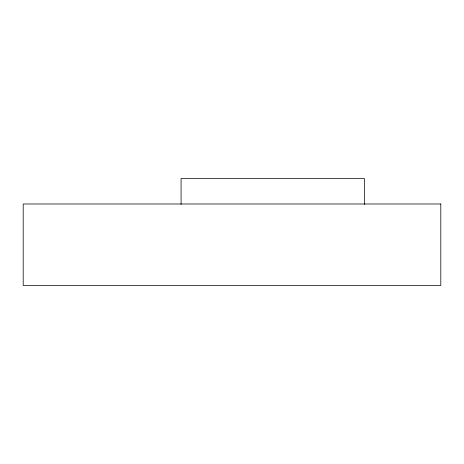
<?xml version="1.0" encoding="UTF-8"?>
<svg xmlns="http://www.w3.org/2000/svg" width="464" height="464" viewBox="0 0 464 464"><rect width="100%" height="100%" fill="white"/><g stroke="black" fill="none" stroke-linecap="round" stroke-linejoin="round"><path stroke-width="0.7" d="M364.408 204.473L364.408 178.524L181.076 178.524L181.076 204.473M440.8 203.992L23.2 203.992L23.2 285.476L440.8 285.476L440.8 203.992"/></g></svg>
